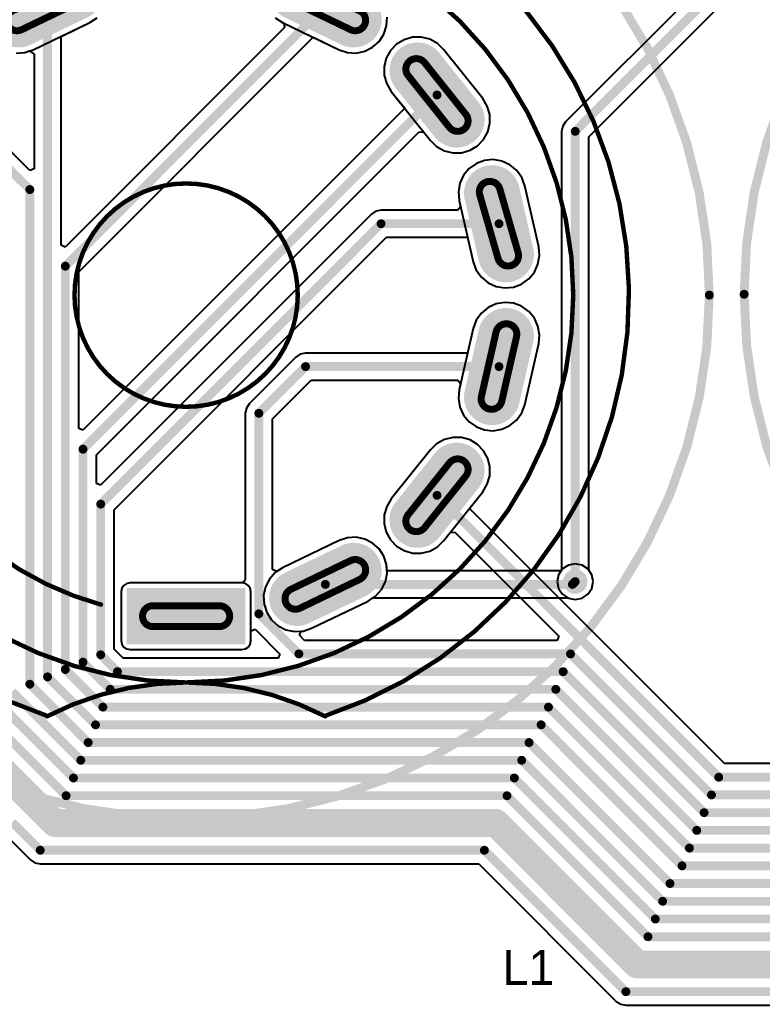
# Model space of a CAD drawing. Header units: millimetres. Extents: x 0.99 to 9.85, y 0.8 to 4.18.
# Drawn here: x 1.698 to 2.536, y 2.265 to 3.377 of the extents above; entities that cross this region are included whole.
import ezdxf

# ---------------------------------------------------------------- set-up
doc = ezdxf.new("R2010")
doc.units = ezdxf.units.MM
doc.header["$MEASUREMENT"] = 0
for name, color, linetype in [('BottomLayer', 5, 'Continuous'), ('BottomSolder', 6, 'Continuous'), ('MultiLayer', 9, 'Continuous'), ('PadHoleLayer', 156, 'Continuous'), ('TopLayer', 1, 'Continuous'), ('TopOverlay', 2, 'Continuous'), ('TopSolder', 216, 'Continuous'), ('ViaHoleLayer', 16, 'Continuous')]:
    doc.layers.add(name, color=color, linetype=linetype)

# ---------------------------------------------------------------- blocks, each defined once
blk = doc.blocks.new('QS30_1_96')
at = {"layer": 'BottomLayer', "const_width": 0.0551}
for points in [[(-0.1252, 0.3417), (-0.1891, 0.311)], [(0.1252, 0.3417), (0.1891, 0.311)], [(0.2611, 0.2535), (0.3053, 0.1981)], [(0.3452, 0.1151), (0.361, 0.0461)], [(0.361, -0.0461), (0.3452, -0.1151)], [(0.3053, -0.1981), (0.2611, -0.2535)], [(0.1891, -0.311), (0.1252, -0.3417)]]:
    blk.add_lwpolyline(points, dxfattribs=at)
at = {"layer": 'BottomLayer', "const_width": 0.0276}
for points in [[(-0.2029, 0.311, 1), (-0.1753, 0.311, 1)], [(0.1753, 0.311, 1), (0.2029, 0.311, 1)], [(0.2473, 0.2535, 1), (0.2749, 0.2535, 1)], [(0.2915, 0.1981, 1), (0.3191, 0.1981, 1)], [(0.3315, 0.1151, 1), (0.359, 0.1151, 1)], [(0.3472, 0.0461, 1), (0.3748, 0.0461, 1)], [(0.3472, -0.0461, 1), (0.3748, -0.0461, 1)], [(0.3315, -0.1151, 1), (0.359, -0.1151, 1)], [(0.2915, -0.1981, 1), (0.3191, -0.1981, 1)], [(0.2473, -0.2535, 1), (0.2749, -0.2535, 1)], [(0.1753, -0.311, 1), (0.2029, -0.311, 1)], [(0.1115, -0.3417, 1), (0.139, -0.3417, 1)]]:
    blk.add_lwpolyline(points, format="xyb", close=True, dxfattribs=at)
at = {"layer": 'BottomLayer'}
blk.add_solid([(-0.063, -0.3898), (0.063, -0.3898), (-0.063, -0.3346), (0.063, -0.3346)], dxfattribs=at)
at = {"layer": 'BottomSolder', "const_width": 0.0631}
for points in [[(-0.1252, 0.3417), (-0.1891, 0.311)], [(0.1252, 0.3417), (0.1891, 0.311)], [(0.2611, 0.2535), (0.3053, 0.1981)], [(0.3452, 0.1151), (0.361, 0.0461)], [(0.361, -0.0461), (0.3452, -0.1151)], [(0.3053, -0.1981), (0.2611, -0.2535)], [(0.1891, -0.311), (0.1252, -0.3417)]]:
    blk.add_lwpolyline(points, dxfattribs=at)
at = {"layer": 'BottomSolder', "const_width": 0.0316}
for points in [[(-0.141, 0.3417, 1), (-0.1095, 0.3417, 1)], [(0.1095, 0.3417, 1), (0.141, 0.3417, 1)], [(-0.2049, 0.311, 1), (-0.1733, 0.311, 1)], [(0.1733, 0.311, 1), (0.2049, 0.311, 1)], [(0.2453, 0.2535, 1), (0.2769, 0.2535, 1)], [(0.2895, 0.1981, 1), (0.3211, 0.1981, 1)], [(0.3295, 0.1151, 1), (0.361, 0.1151, 1)], [(0.3452, 0.0461, 1), (0.3768, 0.0461, 1)], [(0.3452, -0.0461, 1), (0.3768, -0.0461, 1)], [(0.3295, -0.1151, 1), (0.361, -0.1151, 1)], [(0.2895, -0.1981, 1), (0.3211, -0.1981, 1)], [(0.2453, -0.2535, 1), (0.2769, -0.2535, 1)], [(0.1733, -0.311, 1), (0.2049, -0.311, 1)], [(0.1095, -0.3417, 1), (0.141, -0.3417, 1)]]:
    blk.add_lwpolyline(points, format="xyb", close=True, dxfattribs=at)
at = {"layer": 'BottomSolder'}
blk.add_solid([(-0.067, -0.3938), (0.067, -0.3938), (-0.067, -0.3306), (0.067, -0.3306)], dxfattribs=at)
at = {"layer": 'MultiLayer', "const_width": 0.0551}
for points in [[(-0.1252, 0.3417), (-0.1891, 0.311)], [(0.1252, 0.3417), (0.1891, 0.311)], [(0.2611, 0.2535), (0.3053, 0.1981)], [(0.3452, 0.1151), (0.361, 0.0461)], [(0.361, -0.0461), (0.3452, -0.1151)], [(0.3053, -0.1981), (0.2611, -0.2535)], [(0.1891, -0.311), (0.1252, -0.3417)]]:
    blk.add_lwpolyline(points, dxfattribs=at)
at = {"layer": 'MultiLayer', "const_width": 0.0276}
for points in [[(-0.2029, 0.311, 1), (-0.1753, 0.311, 1)], [(0.1753, 0.311, 1), (0.2029, 0.311, 1)], [(0.2473, 0.2535, 1), (0.2749, 0.2535, 1)], [(0.2915, 0.1981, 1), (0.3191, 0.1981, 1)], [(0.3315, 0.1151, 1), (0.359, 0.1151, 1)], [(0.3472, 0.0461, 1), (0.3748, 0.0461, 1)], [(0.3472, -0.0461, 1), (0.3748, -0.0461, 1)], [(0.3315, -0.1151, 1), (0.359, -0.1151, 1)], [(0.2915, -0.1981, 1), (0.3191, -0.1981, 1)], [(0.2473, -0.2535, 1), (0.2749, -0.2535, 1)], [(0.1753, -0.311, 1), (0.2029, -0.311, 1)], [(0.1115, -0.3417, 1), (0.139, -0.3417, 1)]]:
    blk.add_lwpolyline(points, format="xyb", close=True, dxfattribs=at)
at = {"layer": 'MultiLayer'}
blk.add_solid([(-0.063, -0.3898), (0.063, -0.3898), (-0.063, -0.3346), (0.063, -0.3346)], dxfattribs=at)
at = {"layer": 'PadHoleLayer', "const_width": 0.00787}
for points in [[(-0.196, 0.3207), (-0.1286, 0.3532, -1), (-0.1183, 0.3319), (-0.1857, 0.2995, -1)], [(0.1857, 0.2995), (0.1183, 0.3319, -1), (0.1286, 0.3532), (0.196, 0.3207, -1)], [(0.2973, 0.1892), (0.2506, 0.2477, -1), (0.2691, 0.2624), (0.3157, 0.204, -1)], [(0.3521, 0.0414), (0.3314, 0.1133, -1), (0.3541, 0.1198), (0.3748, 0.0479, -1)], [(0.3333, -0.1144), (0.3499, -0.0415, -1), (0.373, -0.0468), (0.3563, -0.1197, -1)], [(0.2506, -0.2477), (0.2973, -0.1892, -1), (0.3157, -0.204), (0.2691, -0.2624, -1)], [(0.1183, -0.3319), (0.1857, -0.2995, -1), (0.196, -0.3207), (0.1286, -0.3532, -1)], [(-0.0374, -0.3504), (0.0374, -0.3504, -1), (0.0374, -0.374), (-0.0374, -0.374, -1)]]:
    blk.add_lwpolyline(points, format="xyb", close=True, dxfattribs=at)
at = {"layer": 'TopLayer', "const_width": 0.0551}
for points in [[(-0.1252, 0.3417), (-0.1891, 0.311)], [(0.1252, 0.3417), (0.1891, 0.311)], [(0.2611, 0.2535), (0.3053, 0.1981)], [(0.3452, 0.1151), (0.361, 0.0461)], [(0.361, -0.0461), (0.3452, -0.1151)], [(0.3053, -0.1981), (0.2611, -0.2535)], [(0.1891, -0.311), (0.1252, -0.3417)]]:
    blk.add_lwpolyline(points, dxfattribs=at)
at = {"layer": 'TopLayer', "const_width": 0.0276}
for points in [[(-0.2029, 0.311, 1), (-0.1753, 0.311, 1)], [(0.1753, 0.311, 1), (0.2029, 0.311, 1)], [(0.2473, 0.2535, 1), (0.2749, 0.2535, 1)], [(0.2915, 0.1981, 1), (0.3191, 0.1981, 1)], [(0.3315, 0.1151, 1), (0.359, 0.1151, 1)], [(0.3472, 0.0461, 1), (0.3748, 0.0461, 1)], [(0.3472, -0.0461, 1), (0.3748, -0.0461, 1)], [(0.3315, -0.1151, 1), (0.359, -0.1151, 1)], [(0.2915, -0.1981, 1), (0.3191, -0.1981, 1)], [(0.2473, -0.2535, 1), (0.2749, -0.2535, 1)], [(0.1753, -0.311, 1), (0.2029, -0.311, 1)], [(0.1115, -0.3417, 1), (0.139, -0.3417, 1)]]:
    blk.add_lwpolyline(points, format="xyb", close=True, dxfattribs=at)
at = {"layer": 'TopLayer'}
blk.add_solid([(-0.063, -0.3898), (0.063, -0.3898), (-0.063, -0.3346), (0.063, -0.3346)], dxfattribs=at)
at = {"layer": 'TopOverlay'}
for points, const_width in [([(0.5906, 0, 1), (-0.5906, 0, 1)], 0.01), ([(0.437, 0, 1), (-0.437, 0, 1)], 0.005), ([(0.126, 0, 1), (-0.126, 0, 1)], 0.005), ([(-0.1272, 0, 1), (-0.1247, 0, 1)], 0.0025), ([(0.1247, 0, 1), (0.1272, 0, 1)], 0.0025), ([(0.4358, 0, 1), (0.4383, 0, 1)], 0.0025), ([(0.5881, 0, 1), (0.5931, 0, 1)], 0.005), ([(-0.0974, -0.3492, 1), (-0.0949, -0.3492, 1)], 0.0025), ([(-0.1583, -0.4752, 1), (-0.1558, -0.4752, 1)], 0.0025), ([(-0.1582, -0.4747, 1), (-0.1557, -0.4747, 1)], 0.0025), ([(0.1557, -0.4747, 1), (0.1582, -0.4747, 1)], 0.0025), ([(0.1558, -0.4752, 1), (0.1583, -0.4752, 1)], 0.0025)]:
    blk.add_lwpolyline(points, format="xyb", close=True, dxfattribs=dict(at, const_width=const_width))
at = {"layer": 'TopOverlay', "const_width": 0.005}
for points in [[(-0.1569, -0.4747, -6.211314), (0.1569, -0.4747)], [(-0.0961, -0.3492, -0.092015), (-0.215, -0.2915)], [(-0.157, -0.4752, -0.243188), (0.157, -0.4752)]]:
    blk.add_lwpolyline(points, format="xyb", dxfattribs=at)
at = {"layer": 'TopSolder', "const_width": 0.0631}
for points in [[(-0.1252, 0.3417), (-0.1891, 0.311)], [(0.1252, 0.3417), (0.1891, 0.311)], [(0.2611, 0.2535), (0.3053, 0.1981)], [(0.3452, 0.1151), (0.361, 0.0461)], [(0.361, -0.0461), (0.3452, -0.1151)], [(0.3053, -0.1981), (0.2611, -0.2535)], [(0.1891, -0.311), (0.1252, -0.3417)]]:
    blk.add_lwpolyline(points, dxfattribs=at)
at = {"layer": 'TopSolder', "const_width": 0.0316}
for points in [[(-0.141, 0.3417, 1), (-0.1095, 0.3417, 1)], [(0.1095, 0.3417, 1), (0.141, 0.3417, 1)], [(-0.2049, 0.311, 1), (-0.1733, 0.311, 1)], [(0.1733, 0.311, 1), (0.2049, 0.311, 1)], [(0.2453, 0.2535, 1), (0.2769, 0.2535, 1)], [(0.2895, 0.1981, 1), (0.3211, 0.1981, 1)], [(0.3295, 0.1151, 1), (0.361, 0.1151, 1)], [(0.3452, 0.0461, 1), (0.3768, 0.0461, 1)], [(0.3452, -0.0461, 1), (0.3768, -0.0461, 1)], [(0.3295, -0.1151, 1), (0.361, -0.1151, 1)], [(0.2895, -0.1981, 1), (0.3211, -0.1981, 1)], [(0.2453, -0.2535, 1), (0.2769, -0.2535, 1)], [(0.1733, -0.311, 1), (0.2049, -0.311, 1)], [(0.1095, -0.3417, 1), (0.141, -0.3417, 1)]]:
    blk.add_lwpolyline(points, format="xyb", close=True, dxfattribs=at)
at = {"layer": 'TopSolder'}
blk.add_solid([(-0.067, -0.3938), (0.067, -0.3938), (-0.067, -0.3306), (0.067, -0.3306)], dxfattribs=at)
blk = doc.blocks.new('QS30_1_97')
at = {"layer": 'TopOverlay'}
for points, const_width in [([(0.5906, 0, 1), (-0.5906, 0, 1)], 0.01), ([(-0.5931, 0, 1), (-0.5881, 0, 1)], 0.005)]:
    blk.add_lwpolyline(points, format="xyb", close=True, dxfattribs=dict(at, const_width=const_width))

msp = doc.modelspace()

# ---------------------------------------------------------------- linework, layer by layer
at = {"layer": 'BottomLayer'}
for p, q in [((1.7132, 3.343), (1.777, 3.3738)), ((1.777, 3.3738), (1.7853, 3.3792)), ((1.9863, 3.3792), (1.9946, 3.3738)), ((1.9946, 3.3738), (2.0585, 3.343)), ((2.109, 3.3607), (2.1121, 3.3701)), ((2.1121, 3.3701), (2.1127, 3.38)), ((2.1036, 3.3524), (2.109, 3.3607)), ((2.0962, 3.3458), (2.1036, 3.3524)), ((2.1233, 3.3493), (2.1164, 3.3422)), ((2.1318, 3.3544), (2.1233, 3.3493)), ((2.1413, 3.3572), (2.1318, 3.3544)), ((2.1512, 3.3574), (2.1413, 3.3572)), ((2.1608, 3.355), (2.1512, 3.3574)), ((2.1694, 3.3502), (2.1608, 3.355)), ((2.1765, 3.3433), (2.1694, 3.3502)), ((1.6939, 3.3394), (1.7038, 3.3399)), ((1.7038, 3.3399), (1.7132, 3.343)), ((2.0585, 3.343), (2.0679, 3.3399)), ((2.0679, 3.3399), (2.0777, 3.3394)), ((2.0777, 3.3394), (2.0874, 3.3414)), ((2.0874, 3.3414), (2.0962, 3.3458)), ((2.1164, 3.3422), (2.1117, 3.3335)), ((2.2207, 3.2879), (2.1765, 3.3433)), ((2.1117, 3.3335), (2.1093, 3.3239)), ((2.1093, 3.3239), (2.1095, 3.3141)), ((2.1095, 3.3141), (2.1122, 3.3046)), ((2.1122, 3.3046), (2.1173, 3.2961)), ((2.1173, 3.2961), (2.1615, 3.2407)), ((2.2258, 3.2795), (2.2207, 3.2879)), ((2.2286, 3.2699), (2.2258, 3.2795)), ((2.2287, 3.2601), (2.2286, 3.2699)), ((2.2264, 3.2505), (2.2287, 3.2601)), ((2.2216, 3.2418), (2.2264, 3.2505)), ((2.1615, 3.2407), (2.1686, 3.2338)), ((2.2147, 3.2347), (2.2216, 3.2418)), ((2.1686, 3.2338), (2.1773, 3.229)), ((2.1773, 3.229), (2.1869, 3.2267)), ((2.1869, 3.2267), (2.1967, 3.2268)), ((2.1967, 3.2268), (2.2063, 3.2296)), ((2.2063, 3.2296), (2.2147, 3.2347)), ((2.2134, 3.2148), (2.2053, 3.2091)), ((2.2226, 3.2182), (2.2134, 3.2148)), ((2.2325, 3.2192), (2.2226, 3.2182)), ((2.2422, 3.2175), (2.2325, 3.2192)), ((2.2512, 3.2134), (2.2422, 3.2175)), ((2.2053, 3.2091), (2.199, 3.2015)), ((2.2588, 3.2071), (2.2512, 3.2134)), ((2.2646, 3.199), (2.2588, 3.2071)), ((2.1949, 3.1925), (2.1932, 3.1827)), ((2.199, 3.2015), (2.1949, 3.1925)), ((2.268, 3.1897), (2.2646, 3.199)), ((2.1932, 3.1827), (2.1941, 3.1729)), ((2.2838, 3.1207), (2.268, 3.1897)), ((2.1941, 3.1729), (2.2099, 3.1038)), ((2.2847, 3.1108), (2.2838, 3.1207)), ((2.2099, 3.1038), (2.2133, 3.0945)), ((2.283, 3.1011), (2.2847, 3.1108)), ((2.2133, 3.0945), (2.2191, 3.0865)), ((2.2726, 3.0845), (2.2789, 3.0921)), ((2.2789, 3.0921), (2.283, 3.1011)), ((2.2191, 3.0865), (2.2267, 3.0802)), ((2.2645, 3.0787), (2.2726, 3.0845)), ((2.2267, 3.0802), (2.2357, 3.076)), ((2.2357, 3.076), (2.2454, 3.0744)), ((2.2454, 3.0744), (2.2553, 3.0753)), ((2.2553, 3.0753), (2.2645, 3.0787)), ((2.2267, 3.0522), (2.2191, 3.0459)), ((2.2357, 3.0563), (2.2267, 3.0522)), ((2.2454, 3.058), (2.2357, 3.0563)), ((2.2553, 3.0571), (2.2454, 3.058)), ((2.2645, 3.0536), (2.2553, 3.0571)), ((2.2726, 3.0479), (2.2645, 3.0536)), ((2.2789, 3.0403), (2.2726, 3.0479)), ((2.2133, 3.0378), (2.2099, 3.0285)), ((2.2191, 3.0459), (2.2133, 3.0378)), ((2.283, 3.0313), (2.2789, 3.0403)), ((2.2099, 3.0285), (2.1941, 2.9595)), ((2.2847, 3.0215), (2.283, 3.0313)), ((2.2838, 3.0117), (2.2847, 3.0215)), ((2.268, 2.9426), (2.2838, 3.0117)), ((2.1941, 2.9595), (2.1932, 2.9496)), ((2.1932, 2.9496), (2.1949, 2.9399)), ((2.1949, 2.9399), (2.199, 2.9309)), ((2.2646, 2.9333), (2.268, 2.9426)), ((2.199, 2.9309), (2.2053, 2.9233)), ((2.2512, 2.919), (2.2588, 2.9253)), ((2.2588, 2.9253), (2.2646, 2.9333)), ((2.2053, 2.9233), (2.2134, 2.9175)), ((2.2134, 2.9175), (2.2226, 2.9141)), ((2.2226, 2.9141), (2.2325, 2.9132)), ((2.2325, 2.9132), (2.2422, 2.9148)), ((2.2422, 2.9148), (2.2512, 2.919)), ((2.1773, 2.9033), (2.1686, 2.8985)), ((2.1869, 2.9057), (2.1773, 2.9033)), ((2.1967, 2.9055), (2.1869, 2.9057)), ((2.2063, 2.9028), (2.1967, 2.9055)), ((2.2147, 2.8977), (2.2063, 2.9028)), ((2.1615, 2.8917), (2.1173, 2.8363)), ((2.1686, 2.8985), (2.1615, 2.8917)), ((2.2216, 2.8905), (2.2147, 2.8977)), ((2.2264, 2.8819), (2.2216, 2.8905)), ((2.2287, 2.8723), (2.2264, 2.8819)), ((2.2286, 2.8624), (2.2287, 2.8723)), ((2.2258, 2.8529), (2.2286, 2.8624)), ((2.2207, 2.8444), (2.2258, 2.8529)), ((2.1173, 2.8363), (2.1122, 2.8278)), ((2.1765, 2.789), (2.2207, 2.8444)), ((2.1122, 2.8278), (2.1095, 2.8183)), ((2.1095, 2.8183), (2.1093, 2.8084)), ((2.1093, 2.8084), (2.1117, 2.7988)), ((2.0679, 2.7924), (2.0585, 2.7893)), ((2.0777, 2.793), (2.0679, 2.7924)), ((2.0874, 2.791), (2.0777, 2.793)), ((2.1117, 2.7988), (2.1164, 2.7901)), ((2.0585, 2.7893), (1.9946, 2.7586)), ((2.0962, 2.7865), (2.0874, 2.791)), ((2.1036, 2.7799), (2.0962, 2.7865)), ((2.1164, 2.7901), (2.1233, 2.783)), ((2.1233, 2.783), (2.1318, 2.7779)), ((2.1608, 2.7774), (2.1694, 2.7822)), ((2.1694, 2.7822), (2.1765, 2.789)), ((2.109, 2.7716), (2.1036, 2.7799)), ((2.1121, 2.7623), (2.109, 2.7716)), ((2.1318, 2.7779), (2.1413, 2.7752)), ((2.1413, 2.7752), (2.1512, 2.775)), ((2.1512, 2.775), (2.1608, 2.7774)), ((1.9946, 2.7586), (1.9863, 2.7532)), ((2.1125, 2.7551), (2.1121, 2.7623)), ((2.3173, 2.7617), (2.3107, 2.7573)), ((2.325, 2.7632), (2.3173, 2.7617)), ((2.3327, 2.7617), (2.325, 2.7632)), ((2.3393, 2.7573), (2.3327, 2.7617)), ((1.9863, 2.7532), (1.9798, 2.7458)), ((2.3092, 2.7551), (2.1125, 2.7551)), ((2.3107, 2.7573), (2.3092, 2.7551)), ((2.3437, 2.7507), (2.3393, 2.7573)), ((2.3452, 2.743), (2.3437, 2.7507)), ((1.8156, 2.7387), (1.8134, 2.7354)), ((1.8189, 2.7409), (1.8156, 2.7387)), ((1.8228, 2.7417), (1.8189, 2.7409)), ((1.9488, 2.7417), (1.8228, 2.7417)), ((1.9527, 2.7409), (1.9488, 2.7417)), ((1.956, 2.7387), (1.9527, 2.7409)), ((1.9582, 2.7354), (1.956, 2.7387)), ((1.9753, 2.737), (1.9733, 2.7273)), ((1.9798, 2.7458), (1.9753, 2.737)), ((2.3437, 2.7353), (2.3452, 2.743)), ((1.8134, 2.7354), (1.8126, 2.7315)), ((1.8126, 2.7315), (1.8126, 2.6764)), ((1.959, 2.7315), (1.9582, 2.7354)), ((1.959, 2.6764), (1.959, 2.7315)), ((1.9733, 2.7273), (1.9738, 2.7174)), ((2.0913, 2.7211), (2.0966, 2.7245)), ((2.0966, 2.7245), (2.3169, 2.7245)), ((2.3169, 2.7245), (2.3173, 2.7243)), ((2.3327, 2.7243), (2.3393, 2.7287)), ((2.3393, 2.7287), (2.3437, 2.7353)), ((1.9738, 2.7174), (1.9769, 2.708)), ((2.0275, 2.6903), (2.0913, 2.7211)), ((2.3173, 2.7243), (2.325, 2.7228)), ((2.325, 2.7228), (2.3327, 2.7243)), ((1.9769, 2.708), (1.9823, 2.6998)), ((1.9823, 2.6998), (1.9897, 2.6932)), ((1.9897, 2.6932), (1.9985, 2.6887)), ((1.9985, 2.6887), (2.0082, 2.6867)), ((2.0082, 2.6867), (2.0181, 2.6872)), ((2.0181, 2.6872), (2.0275, 2.6903)), ((1.8126, 2.6764), (1.8134, 2.6725)), ((1.8134, 2.6725), (1.8156, 2.6692)), ((1.8156, 2.6692), (1.8189, 2.667)), ((1.9527, 2.667), (1.956, 2.6692)), ((1.956, 2.6692), (1.9582, 2.6725)), ((1.9582, 2.6725), (1.959, 2.6764)), ((1.8189, 2.667), (1.8228, 2.6662)), ((1.8228, 2.6662), (1.9488, 2.6662)), ((1.9488, 2.6662), (1.9527, 2.667))]:
    msp.add_line(p, q, dxfattribs=at)
for points, const_width in [([(2.3201, 2.743, 1), (2.3299, 2.743, 1)], 0.00984), ([(2.3225, 2.743, 1), (2.3275, 2.743, 1)], 0.005), ([(2.0405, 2.7398, 1), (2.0455, 2.7398, 1)], 0.005), ([(2.3193, 2.7398, 1), (2.3243, 2.7398, 1)], 0.005), ([(2.3193, 2.7398, 1), (2.3243, 2.7398, 1)], 0.005)]:
    msp.add_lwpolyline(points, format="xyb", close=True, dxfattribs=dict(at, const_width=const_width))
at = {"layer": 'BottomLayer', "const_width": 0.01}
for points in [[(2.3218, 2.7398), (2.325, 2.743)], [(2.043, 2.7398), (2.3218, 2.7398)]]:
    msp.add_lwpolyline(points, dxfattribs=at)
at = {"layer": 'BottomSolder', "const_width": 0.0138}
msp.add_lwpolyline([(2.3181, 2.743, 1), (2.3319, 2.743, 1)], format="xyb", close=True, dxfattribs=at)
at = {"layer": 'MultiLayer', "const_width": 0.00984}
msp.add_lwpolyline([(2.3201, 2.743, 1), (2.3299, 2.743, 1)], format="xyb", close=True, dxfattribs=at)
at = {"layer": 'TopLayer'}
for p, q in [((2.5017, 3.4493), (2.3142, 3.2618)), ((2.3403, 3.2447), (2.5278, 3.4322)), ((1.7447, 3.3582), (1.777, 3.3738)), ((1.777, 3.3738), (1.7853, 3.3792)), ((1.9863, 3.3792), (1.9946, 3.3738)), ((1.9946, 3.3738), (1.9961, 3.373)), ((1.9961, 3.373), (1.9969, 3.3681)), ((2.109, 3.3607), (2.1121, 3.3701)), ((2.1121, 3.3701), (2.1127, 3.38)), ((1.9969, 3.3681), (1.7493, 3.1204)), ((2.1036, 3.3524), (2.109, 3.3607)), ((1.7447, 3.1224), (1.7447, 3.3582)), ((1.7647, 3.0926), (2.0292, 3.3571)), ((2.0292, 3.3571), (2.0585, 3.343)), ((2.0962, 3.3458), (2.1036, 3.3524)), ((2.1233, 3.3493), (2.1164, 3.3422)), ((2.1318, 3.3544), (2.1233, 3.3493)), ((2.1413, 3.3572), (2.1318, 3.3544)), ((2.1512, 3.3574), (2.1413, 3.3572)), ((2.1608, 3.355), (2.1512, 3.3574)), ((2.1694, 3.3502), (2.1608, 3.355)), ((2.1765, 3.3433), (2.1694, 3.3502)), ((1.6939, 3.3394), (1.7038, 3.3399)), ((1.7038, 3.3399), (1.7091, 3.3417)), ((1.7091, 3.3417), (1.7141, 3.338)), ((1.7141, 3.338), (1.7141, 3.2087)), ((2.0585, 3.343), (2.0679, 3.3399)), ((2.0679, 3.3399), (2.0777, 3.3394)), ((2.0777, 3.3394), (2.0874, 3.3414)), ((2.0874, 3.3414), (2.0962, 3.3458)), ((2.1164, 3.3422), (2.1117, 3.3335)), ((2.2207, 3.2879), (2.1765, 3.3433)), ((2.1117, 3.3335), (2.1093, 3.3239)), ((2.1093, 3.3239), (2.1095, 3.3141)), ((2.1095, 3.3141), (2.1122, 3.3046)), ((2.1122, 3.3046), (2.1173, 3.2961)), ((2.1173, 3.2961), (2.1325, 3.2771)), ((2.2258, 3.2795), (2.2207, 3.2879)), ((1.7095, 3.2068), (1.6392, 3.2771)), ((2.1325, 3.2771), (1.7693, 2.9139)), ((2.2286, 3.2699), (2.2258, 3.2795)), ((2.2287, 3.2601), (2.2286, 3.2699)), ((2.2264, 3.2505), (2.2287, 3.2601)), ((2.3142, 3.2618), (2.3109, 3.2569)), ((1.7847, 2.886), (2.149, 3.2504)), ((2.149, 3.2504), (2.154, 3.2501)), ((2.154, 3.2501), (2.1615, 3.2407)), ((2.2216, 3.2418), (2.2264, 3.2505)), ((2.3109, 3.2569), (2.3097, 3.251)), ((2.3097, 3.251), (2.3097, 2.7558)), ((2.1615, 3.2407), (2.1686, 3.2338)), ((2.2147, 3.2347), (2.2216, 3.2418)), ((2.3403, 2.7558), (2.3403, 3.2447)), ((2.1686, 3.2338), (2.1773, 3.229)), ((2.1773, 3.229), (2.1869, 3.2267)), ((2.1869, 3.2267), (2.1967, 3.2268)), ((2.1967, 3.2268), (2.2063, 3.2296)), ((2.2063, 3.2296), (2.2147, 3.2347)), ((2.2134, 3.2148), (2.2053, 3.2091)), ((2.2226, 3.2182), (2.2134, 3.2148)), ((2.2325, 3.2192), (2.2226, 3.2182)), ((2.2422, 3.2175), (2.2325, 3.2192)), ((2.2512, 3.2134), (2.2422, 3.2175)), ((1.7141, 3.2087), (1.7095, 3.2068)), ((2.2053, 3.2091), (2.199, 3.2015)), ((2.2588, 3.2071), (2.2512, 3.2134)), ((2.2646, 3.199), (2.2588, 3.2071)), ((2.1949, 3.1925), (2.1932, 3.1827)), ((2.199, 3.2015), (2.1949, 3.1925)), ((2.268, 3.1897), (2.2646, 3.199)), ((2.1932, 3.1827), (2.1941, 3.1729)), ((2.2838, 3.1207), (2.268, 3.1897)), ((2.1941, 3.1729), (2.1957, 3.166)), ((2.0999, 3.1609), (2.095, 3.1576)), ((2.1058, 3.1621), (2.0999, 3.1609)), ((2.1926, 3.1621), (2.1058, 3.1621)), ((2.1957, 3.166), (2.1926, 3.1621)), ((2.095, 3.1576), (1.7893, 2.8519)), ((1.8047, 2.824), (2.1121, 3.1315)), ((2.1121, 3.1315), (2.2036, 3.1315)), ((2.2036, 3.1315), (2.2099, 3.1038)), ((1.7493, 3.1204), (1.7447, 3.1224)), ((2.2847, 3.1108), (2.2838, 3.1207)), ((2.2099, 3.1038), (2.2133, 3.0945)), ((2.283, 3.1011), (2.2847, 3.1108)), ((1.7647, 2.9158), (1.7647, 3.0926)), ((2.2133, 3.0945), (2.2191, 3.0865)), ((2.2726, 3.0845), (2.2789, 3.0921)), ((2.2789, 3.0921), (2.283, 3.1011)), ((2.2191, 3.0865), (2.2267, 3.0802)), ((2.2645, 3.0787), (2.2726, 3.0845)), ((2.2267, 3.0802), (2.2357, 3.076)), ((2.2357, 3.076), (2.2454, 3.0744)), ((2.2454, 3.0744), (2.2553, 3.0753)), ((2.2553, 3.0753), (2.2645, 3.0787)), ((2.2267, 3.0522), (2.2191, 3.0459)), ((2.2357, 3.0563), (2.2267, 3.0522)), ((2.2454, 3.058), (2.2357, 3.0563)), ((2.2553, 3.0571), (2.2454, 3.058)), ((2.2645, 3.0536), (2.2553, 3.0571)), ((2.2726, 3.0479), (2.2645, 3.0536)), ((2.2789, 3.0403), (2.2726, 3.0479)), ((2.2133, 3.0378), (2.2099, 3.0285)), ((2.2191, 3.0459), (2.2133, 3.0378)), ((2.283, 3.0313), (2.2789, 3.0403)), ((2.2099, 3.0285), (2.2036, 3.0009)), ((2.2847, 3.0215), (2.283, 3.0313)), ((2.2838, 3.0117), (2.2847, 3.0215)), ((2.268, 2.9426), (2.2838, 3.0117)), ((2.0098, 2.9964), (1.9571, 2.9437)), ((2.0147, 2.9997), (2.0098, 2.9964)), ((2.0206, 3.0009), (2.0147, 2.9997)), ((2.2036, 3.0009), (2.0206, 3.0009)), ((1.9832, 2.9266), (2.0269, 2.9703)), ((2.0269, 2.9703), (2.1926, 2.9703)), ((2.1926, 2.9703), (2.1957, 2.9664)), ((2.1941, 2.9595), (2.1932, 2.9496)), ((2.1957, 2.9664), (2.1941, 2.9595)), ((2.1932, 2.9496), (2.1949, 2.9399)), ((1.9538, 2.9388), (1.9526, 2.9329)), ((1.9571, 2.9437), (1.9538, 2.9388)), ((2.1949, 2.9399), (2.199, 2.9309)), ((2.2646, 2.9333), (2.268, 2.9426)), ((1.9526, 2.9329), (1.9526, 2.7448)), ((1.9832, 2.7568), (1.9832, 2.9266)), ((2.199, 2.9309), (2.2053, 2.9233)), ((2.2512, 2.919), (2.2588, 2.9253)), ((2.2588, 2.9253), (2.2646, 2.9333)), ((1.7693, 2.9139), (1.7647, 2.9158)), ((2.2053, 2.9233), (2.2134, 2.9175)), ((2.2134, 2.9175), (2.2226, 2.9141)), ((2.2226, 2.9141), (2.2325, 2.9132)), ((2.2325, 2.9132), (2.2422, 2.9148)), ((2.2422, 2.9148), (2.2512, 2.919)), ((2.1773, 2.9033), (2.1686, 2.8985)), ((2.1869, 2.9057), (2.1773, 2.9033)), ((2.1967, 2.9055), (2.1869, 2.9057)), ((2.2063, 2.9028), (2.1967, 2.9055)), ((2.2147, 2.8977), (2.2063, 2.9028)), ((2.1615, 2.8917), (2.1173, 2.8363)), ((2.1686, 2.8985), (2.1615, 2.8917)), ((2.2216, 2.8905), (2.2147, 2.8977)), ((1.7847, 2.8538), (1.7847, 2.886)), ((2.2264, 2.8819), (2.2216, 2.8905)), ((2.2287, 2.8723), (2.2264, 2.8819)), ((2.2286, 2.8624), (2.2287, 2.8723)), ((2.2258, 2.8529), (2.2286, 2.8624)), ((1.7893, 2.8519), (1.7847, 2.8538)), ((2.2207, 2.8444), (2.2258, 2.8529)), ((2.1173, 2.8363), (2.1122, 2.8278)), ((2.2056, 2.8254), (2.2207, 2.8444)), ((2.1122, 2.8278), (2.1095, 2.8183)), ((2.4934, 2.5376), (2.2056, 2.8254)), ((1.8047, 2.6667), (1.8047, 2.824)), ((2.1095, 2.8183), (2.1093, 2.8084)), ((2.1093, 2.8084), (2.1117, 2.7988)), ((2.0679, 2.7924), (2.0585, 2.7893)), ((2.0777, 2.793), (2.0679, 2.7924)), ((2.0874, 2.791), (2.0777, 2.793)), ((2.1117, 2.7988), (2.1164, 2.7901)), ((2.1765, 2.789), (2.184, 2.7984)), ((2.184, 2.7984), (2.189, 2.7987)), ((2.189, 2.7987), (2.3064, 2.6813)), ((2.0585, 2.7893), (1.9946, 2.7586)), ((2.0962, 2.7865), (2.0874, 2.791)), ((2.1036, 2.7799), (2.0962, 2.7865)), ((2.1164, 2.7901), (2.1233, 2.783)), ((2.1233, 2.783), (2.1318, 2.7779)), ((2.1608, 2.7774), (2.1694, 2.7822)), ((2.1694, 2.7822), (2.1765, 2.789)), ((2.109, 2.7716), (2.1036, 2.7799)), ((2.1121, 2.7623), (2.109, 2.7716)), ((2.1318, 2.7779), (2.1413, 2.7752)), ((2.1413, 2.7752), (2.1512, 2.775)), ((2.1512, 2.775), (2.1608, 2.7774)), ((1.9946, 2.7586), (1.9882, 2.7544)), ((2.1127, 2.7524), (2.1121, 2.7623)), ((1.9882, 2.7544), (1.9832, 2.7568)), ((2.1107, 2.7427), (2.1127, 2.7524)), ((2.3063, 2.7507), (2.3048, 2.743)), ((2.3097, 2.7558), (2.3063, 2.7507)), ((2.3437, 2.7507), (2.3403, 2.7558)), ((2.3452, 2.743), (2.3437, 2.7507)), ((1.8156, 2.7387), (1.8134, 2.7354)), ((1.8189, 2.7409), (1.8156, 2.7387)), ((1.8228, 2.7417), (1.8189, 2.7409)), ((1.9488, 2.7417), (1.8228, 2.7417)), ((1.9526, 2.7448), (1.9488, 2.7417)), ((2.1062, 2.7339), (2.1107, 2.7427)), ((2.3048, 2.743), (2.3063, 2.7353)), ((2.3437, 2.7353), (2.3452, 2.743)), ((1.8134, 2.7354), (1.8126, 2.7315)), ((1.8126, 2.7315), (1.8126, 2.6764)), ((2.0913, 2.7211), (2.0996, 2.7265)), ((2.0996, 2.7265), (2.1062, 2.7339)), ((2.3063, 2.7353), (2.3107, 2.7287)), ((2.3107, 2.7287), (2.3173, 2.7243)), ((2.3327, 2.7243), (2.3393, 2.7287)), ((2.3393, 2.7287), (2.3437, 2.7353)), ((2.0275, 2.6903), (2.0913, 2.7211)), ((2.3173, 2.7243), (2.325, 2.7228)), ((2.325, 2.7228), (2.3327, 2.7243)), ((1.959, 2.6873), (1.9636, 2.6892)), ((1.959, 2.6764), (1.959, 2.6873)), ((1.9636, 2.6892), (1.9915, 2.6613)), ((2.0137, 2.6824), (2.0155, 2.6871)), ((2.0194, 2.6767), (2.0137, 2.6824)), ((2.0155, 2.6871), (2.0181, 2.6872)), ((2.0181, 2.6872), (2.0275, 2.6903)), ((2.3064, 2.6813), (2.3045, 2.6767)), ((1.8126, 2.6764), (1.8134, 2.6725)), ((1.8134, 2.6725), (1.8156, 2.6692)), ((1.8156, 2.6692), (1.8189, 2.667)), ((1.9527, 2.667), (1.956, 2.6692)), ((1.956, 2.6692), (1.9582, 2.6725)), ((1.9582, 2.6725), (1.959, 2.6764)), ((2.3045, 2.6767), (2.0194, 2.6767)), ((1.8147, 2.6567), (1.8047, 2.6667)), ((1.8189, 2.667), (1.8228, 2.6662)), ((1.8228, 2.6662), (1.9488, 2.6662)), ((1.9488, 2.6662), (1.9527, 2.667)), ((1.9915, 2.6613), (1.9896, 2.6567)), ((1.9896, 2.6567), (1.8147, 2.6567)), ((2.964, 2.5376), (2.4934, 2.5376)), ((1.6831, 2.4562), (1.7103, 2.4291)), ((1.7103, 2.4291), (1.7152, 2.4258)), ((1.7152, 2.4258), (1.7211, 2.4246)), ((1.7211, 2.4246), (2.2162, 2.4246)), ((2.2162, 2.4246), (2.3714, 2.2694)), ((2.3714, 2.2694), (2.3764, 2.2661)), ((2.3764, 2.2661), (2.3822, 2.265)), ((2.3822, 2.265), (3.0674, 2.265))]:
    msp.add_line(p, q, dxfattribs=at)
for points, const_width in [([(2.325, 3.251), (2.517, 3.443)], 0.01), ([(1.7294, 2.6355), (1.7294, 3.3918)], 0.01), ([(1.7494, 3.0989), (2.043, 3.3925)], 0.01), ([(1.6026, 3.292), (1.7094, 3.1853)], 0.01), ([(1.7694, 2.8924), (2.169, 3.292)], 0.01), ([(2.325, 2.743), (2.325, 3.251)], 0.01), ([(1.7094, 2.6272), (1.7094, 3.1853)], 0.01), ([(1.7894, 2.8304), (2.1058, 3.1468)], 0.01), ([(2.1058, 3.1468), (2.239, 3.1468)], 0.01), ([(1.7494, 2.6438), (1.7494, 3.0989)], 0.01), ([(1.9679, 2.9329), (2.0206, 2.9856)], 0.01), ([(2.0206, 2.9856), (2.239, 2.9856)], 0.01), ([(1.9679, 2.7066), (1.9679, 2.9329)], 0.01), ([(1.7694, 2.6521), (1.7694, 2.8924)], 0.01), ([(2.169, 2.8403), (2.487, 2.5223)], 0.01), ([(1.7894, 2.6604), (1.7894, 2.8304)], 0.01), ([(1.435, 2.7733), (1.7376, 2.4707)], 0.0315), ([(1.9679, 2.7066), (2.0131, 2.6614)], 0.01), ([(1.7894, 2.6604), (1.8083, 2.6414)], 0.01), ([(2.0131, 2.6614), (2.3197, 2.6614)], 0.01), ([(2.3197, 2.6614), (2.4788, 2.5023)], 0.01), ([(1.6026, 2.6491), (1.7503, 2.5014)], 0.01), ([(1.7494, 2.6438), (1.7918, 2.6014)], 0.01), ([(1.7694, 2.6521), (1.8001, 2.6214)], 0.01), ([(1.7294, 2.6355), (1.7835, 2.5814)], 0.01), ([(1.8083, 2.6414), (2.3114, 2.6414)], 0.01), ([(2.3114, 2.6414), (2.4705, 2.4823)], 0.01), ([(1.7094, 2.6272), (1.7752, 2.5614)], 0.01), ([(1.8001, 2.6214), (2.3031, 2.6214)], 0.01), ([(2.3031, 2.6214), (2.4622, 2.4623)], 0.01), ([(1.6694, 2.6107), (1.7586, 2.5214)], 0.01), ([(1.6894, 2.6189), (1.7669, 2.5414)], 0.01), ([(1.7918, 2.6014), (2.2948, 2.6014)], 0.01), ([(2.2948, 2.6014), (2.4539, 2.4423)], 0.01), ([(1.7835, 2.5814), (2.2865, 2.5814)], 0.01), ([(2.2865, 2.5814), (2.4456, 2.4223)], 0.01), ([(1.7752, 2.5614), (2.2729, 2.5614)], 0.01), ([(2.2729, 2.5614), (2.432, 2.4023)], 0.01), ([(1.7669, 2.5414), (2.2646, 2.5414)], 0.01), ([(2.2646, 2.5414), (2.4237, 2.3823)], 0.01), ([(1.7586, 2.5214), (2.2563, 2.5214)], 0.01), ([(2.2563, 2.5214), (2.4154, 2.3623)], 0.01), ([(2.487, 2.5223), (3.2311, 2.5223)], 0.01), ([(1.7503, 2.5014), (2.248, 2.5014)], 0.01), ([(2.248, 2.5014), (2.4071, 2.3423)], 0.01), ([(2.4788, 2.5023), (3.2228, 2.5023)], 0.01), ([(1.7376, 2.4707), (2.2353, 2.4707)], 0.0315), ([(2.2353, 2.4707), (2.3949, 2.311)], 0.0315), ([(2.4705, 2.4823), (3.2145, 2.4823)], 0.01), ([(1.6895, 2.4715), (1.7211, 2.4399)], 0.01), ([(2.4622, 2.4623), (3.2063, 2.4623)], 0.01), ([(2.4539, 2.4423), (3.198, 2.4423)], 0.01), ([(1.7211, 2.4399), (2.2225, 2.4399)], 0.01), ([(2.2225, 2.4399), (2.3822, 2.2803)], 0.01), ([(2.4456, 2.4223), (3.1897, 2.4223)], 0.01), ([(2.432, 2.4023), (3.1807, 2.4023)], 0.01), ([(2.4237, 2.3823), (3.1713, 2.3823)], 0.01), ([(2.4154, 2.3623), (3.163, 2.3623)], 0.01), ([(2.4071, 2.3423), (3.1547, 2.3423)], 0.01), ([(2.3949, 2.311), (3.142, 2.311)], 0.0315), ([(2.3822, 2.2803), (3.0737, 2.2803)], 0.01)]:
    msp.add_lwpolyline(points, dxfattribs=dict(at, const_width=const_width))
for points, const_width in [([(2.1665, 3.292, 1), (2.1715, 3.292, 1)], 0.005), ([(2.3225, 3.251, 1), (2.3275, 3.251, 1)], 0.005), ([(2.3225, 3.251, 1), (2.3275, 3.251, 1)], 0.005), ([(1.7069, 3.1853, 1), (1.7119, 3.1853, 1)], 0.005), ([(1.7069, 3.1853, 1), (1.7119, 3.1853, 1)], 0.005), ([(2.1033, 3.1468, 1), (2.1083, 3.1468, 1)], 0.005), ([(2.1033, 3.1468, 1), (2.1083, 3.1468, 1)], 0.005), ([(2.2365, 3.1468, 1), (2.2415, 3.1468, 1)], 0.005), ([(1.7469, 3.0989, 1), (1.7519, 3.0989, 1)], 0.005), ([(1.7469, 3.0989, 1), (1.7519, 3.0989, 1)], 0.005), ([(2.0181, 2.9856, 1), (2.0231, 2.9856, 1)], 0.005), ([(2.0181, 2.9856, 1), (2.0231, 2.9856, 1)], 0.005), ([(2.2365, 2.9856, 1), (2.2415, 2.9856, 1)], 0.005), ([(1.9654, 2.9329, 1), (1.9704, 2.9329, 1)], 0.005), ([(1.9654, 2.9329, 1), (1.9704, 2.9329, 1)], 0.005), ([(1.7669, 2.8924, 1), (1.7719, 2.8924, 1)], 0.005), ([(1.7669, 2.8924, 1), (1.7719, 2.8924, 1)], 0.005), ([(2.1665, 2.8403, 1), (2.1715, 2.8403, 1)], 0.005), ([(1.7869, 2.8304, 1), (1.7919, 2.8304, 1)], 0.005), ([(1.7869, 2.8304, 1), (1.7919, 2.8304, 1)], 0.005), ([(2.3201, 2.743, 1), (2.3299, 2.743, 1)], 0.00984), ([(2.3225, 2.743, 1), (2.3275, 2.743, 1)], 0.005), ([(1.9654, 2.7066, 1), (1.9704, 2.7066, 1)], 0.005), ([(1.9654, 2.7066, 1), (1.9704, 2.7066, 1)], 0.005), ([(1.7869, 2.6604, 1), (1.7919, 2.6604, 1)], 0.005), ([(1.7869, 2.6604, 1), (1.7919, 2.6604, 1)], 0.005), ([(2.0106, 2.6614, 1), (2.0156, 2.6614, 1)], 0.005), ([(2.0106, 2.6614, 1), (2.0156, 2.6614, 1)], 0.005), ([(2.3172, 2.6614, 1), (2.3222, 2.6614, 1)], 0.005), ([(2.3172, 2.6614, 1), (2.3222, 2.6614, 1)], 0.005), ([(1.7469, 2.6438, 1), (1.7519, 2.6438, 1)], 0.005), ([(1.7469, 2.6438, 1), (1.7519, 2.6438, 1)], 0.005), ([(1.7669, 2.6521, 1), (1.7719, 2.6521, 1)], 0.005), ([(1.7669, 2.6521, 1), (1.7719, 2.6521, 1)], 0.005), ([(1.7269, 2.6355, 1), (1.7319, 2.6355, 1)], 0.005), ([(1.7269, 2.6355, 1), (1.7319, 2.6355, 1)], 0.005), ([(1.8058, 2.6414, 1), (1.8108, 2.6414, 1)], 0.005), ([(1.8058, 2.6414, 1), (1.8108, 2.6414, 1)], 0.005), ([(2.3089, 2.6414, 1), (2.3139, 2.6414, 1)], 0.005), ([(2.3089, 2.6414, 1), (2.3139, 2.6414, 1)], 0.005), ([(1.7069, 2.6272, 1), (1.7119, 2.6272, 1)], 0.005), ([(1.7069, 2.6272, 1), (1.7119, 2.6272, 1)], 0.005), ([(1.7976, 2.6214, 1), (1.8026, 2.6214, 1)], 0.005), ([(1.7976, 2.6214, 1), (1.8026, 2.6214, 1)], 0.005), ([(2.3006, 2.6214, 1), (2.3056, 2.6214, 1)], 0.005), ([(2.3006, 2.6214, 1), (2.3056, 2.6214, 1)], 0.005), ([(1.7893, 2.6014, 1), (1.7943, 2.6014, 1)], 0.005), ([(1.7893, 2.6014, 1), (1.7943, 2.6014, 1)], 0.005), ([(2.2923, 2.6014, 1), (2.2973, 2.6014, 1)], 0.005), ([(2.2923, 2.6014, 1), (2.2973, 2.6014, 1)], 0.005), ([(1.781, 2.5814, 1), (1.786, 2.5814, 1)], 0.005), ([(1.781, 2.5814, 1), (1.786, 2.5814, 1)], 0.005), ([(2.284, 2.5814, 1), (2.289, 2.5814, 1)], 0.005), ([(2.284, 2.5814, 1), (2.289, 2.5814, 1)], 0.005), ([(1.7727, 2.5614, 1), (1.7777, 2.5614, 1)], 0.005), ([(1.7727, 2.5614, 1), (1.7777, 2.5614, 1)], 0.005), ([(2.2704, 2.5614, 1), (2.2754, 2.5614, 1)], 0.005), ([(2.2704, 2.5614, 1), (2.2754, 2.5614, 1)], 0.005), ([(1.7644, 2.5414, 1), (1.7694, 2.5414, 1)], 0.005), ([(1.7644, 2.5414, 1), (1.7694, 2.5414, 1)], 0.005), ([(2.2621, 2.5414, 1), (2.2671, 2.5414, 1)], 0.005), ([(2.2621, 2.5414, 1), (2.2671, 2.5414, 1)], 0.005), ([(1.7561, 2.5214, 1), (1.7611, 2.5214, 1)], 0.005), ([(1.7561, 2.5214, 1), (1.7611, 2.5214, 1)], 0.005), ([(2.2538, 2.5214, 1), (2.2588, 2.5214, 1)], 0.005), ([(2.2538, 2.5214, 1), (2.2588, 2.5214, 1)], 0.005), ([(2.4845, 2.5223, 1), (2.4895, 2.5223, 1)], 0.005), ([(2.4845, 2.5223, 1), (2.4895, 2.5223, 1)], 0.005), ([(1.7478, 2.5014, 1), (1.7528, 2.5014, 1)], 0.005), ([(1.7478, 2.5014, 1), (1.7528, 2.5014, 1)], 0.005), ([(2.2455, 2.5014, 1), (2.2505, 2.5014, 1)], 0.005), ([(2.2455, 2.5014, 1), (2.2505, 2.5014, 1)], 0.005), ([(2.4763, 2.5023, 1), (2.4813, 2.5023, 1)], 0.005), ([(2.4763, 2.5023, 1), (2.4813, 2.5023, 1)], 0.005), ([(1.7297, 2.4707, 1), (1.7455, 2.4707, 1)], 0.0157), ([(1.7297, 2.4707, 1), (1.7455, 2.4707, 1)], 0.0157), ([(2.2274, 2.4707, 1), (2.2432, 2.4707, 1)], 0.0157), ([(2.2274, 2.4707, 1), (2.2432, 2.4707, 1)], 0.0157), ([(2.468, 2.4823, 1), (2.473, 2.4823, 1)], 0.005), ([(2.468, 2.4823, 1), (2.473, 2.4823, 1)], 0.005), ([(2.4597, 2.4623, 1), (2.4647, 2.4623, 1)], 0.005), ([(2.4597, 2.4623, 1), (2.4647, 2.4623, 1)], 0.005), ([(2.4514, 2.4423, 1), (2.4564, 2.4423, 1)], 0.005), ([(2.4514, 2.4423, 1), (2.4564, 2.4423, 1)], 0.005), ([(1.7186, 2.4399, 1), (1.7236, 2.4399, 1)], 0.005), ([(1.7186, 2.4399, 1), (1.7236, 2.4399, 1)], 0.005), ([(2.22, 2.4399, 1), (2.225, 2.4399, 1)], 0.005), ([(2.22, 2.4399, 1), (2.225, 2.4399, 1)], 0.005), ([(2.4431, 2.4223, 1), (2.4481, 2.4223, 1)], 0.005), ([(2.4431, 2.4223, 1), (2.4481, 2.4223, 1)], 0.005), ([(2.4295, 2.4023, 1), (2.4345, 2.4023, 1)], 0.005), ([(2.4295, 2.4023, 1), (2.4345, 2.4023, 1)], 0.005), ([(2.4212, 2.3823, 1), (2.4262, 2.3823, 1)], 0.005), ([(2.4212, 2.3823, 1), (2.4262, 2.3823, 1)], 0.005), ([(2.4129, 2.3623, 1), (2.4179, 2.3623, 1)], 0.005), ([(2.4129, 2.3623, 1), (2.4179, 2.3623, 1)], 0.005), ([(2.4046, 2.3423, 1), (2.4096, 2.3423, 1)], 0.005), ([(2.4046, 2.3423, 1), (2.4096, 2.3423, 1)], 0.005), ([(2.3871, 2.311, 1), (2.4028, 2.311, 1)], 0.0157), ([(2.3871, 2.311, 1), (2.4028, 2.311, 1)], 0.0157), ([(2.3797, 2.2803, 1), (2.3847, 2.2803, 1)], 0.005), ([(2.3797, 2.2803, 1), (2.3847, 2.2803, 1)], 0.005)]:
    msp.add_lwpolyline(points, format="xyb", close=True, dxfattribs=dict(at, const_width=const_width))
at = {"layer": 'TopSolder', "const_width": 0.0138}
msp.add_lwpolyline([(2.3181, 2.743, 1), (2.3319, 2.743, 1)], format="xyb", close=True, dxfattribs=at)
at = {"layer": 'ViaHoleLayer', "const_width": 0.00492}
msp.add_lwpolyline([(2.3225, 2.743, 1), (2.3275, 2.743, 1)], format="xyb", close=True, dxfattribs=at)

# ---------------------------------------------------------------- block references
for name, p in [('QS30_1_96', (1.8858, 3.0662)), ('QS30_1_97', (3.1063, 3.0672))]:
    msp.add_blockref(name, p)

# ---------------------------------------------------------------- texts
at = {"layer": 'TopOverlay'}
msp.add_text('L1', height=0.03937, dxfattribs=at).set_placement((2.243, 2.288))

doc.saveas('drawing.dxf')
